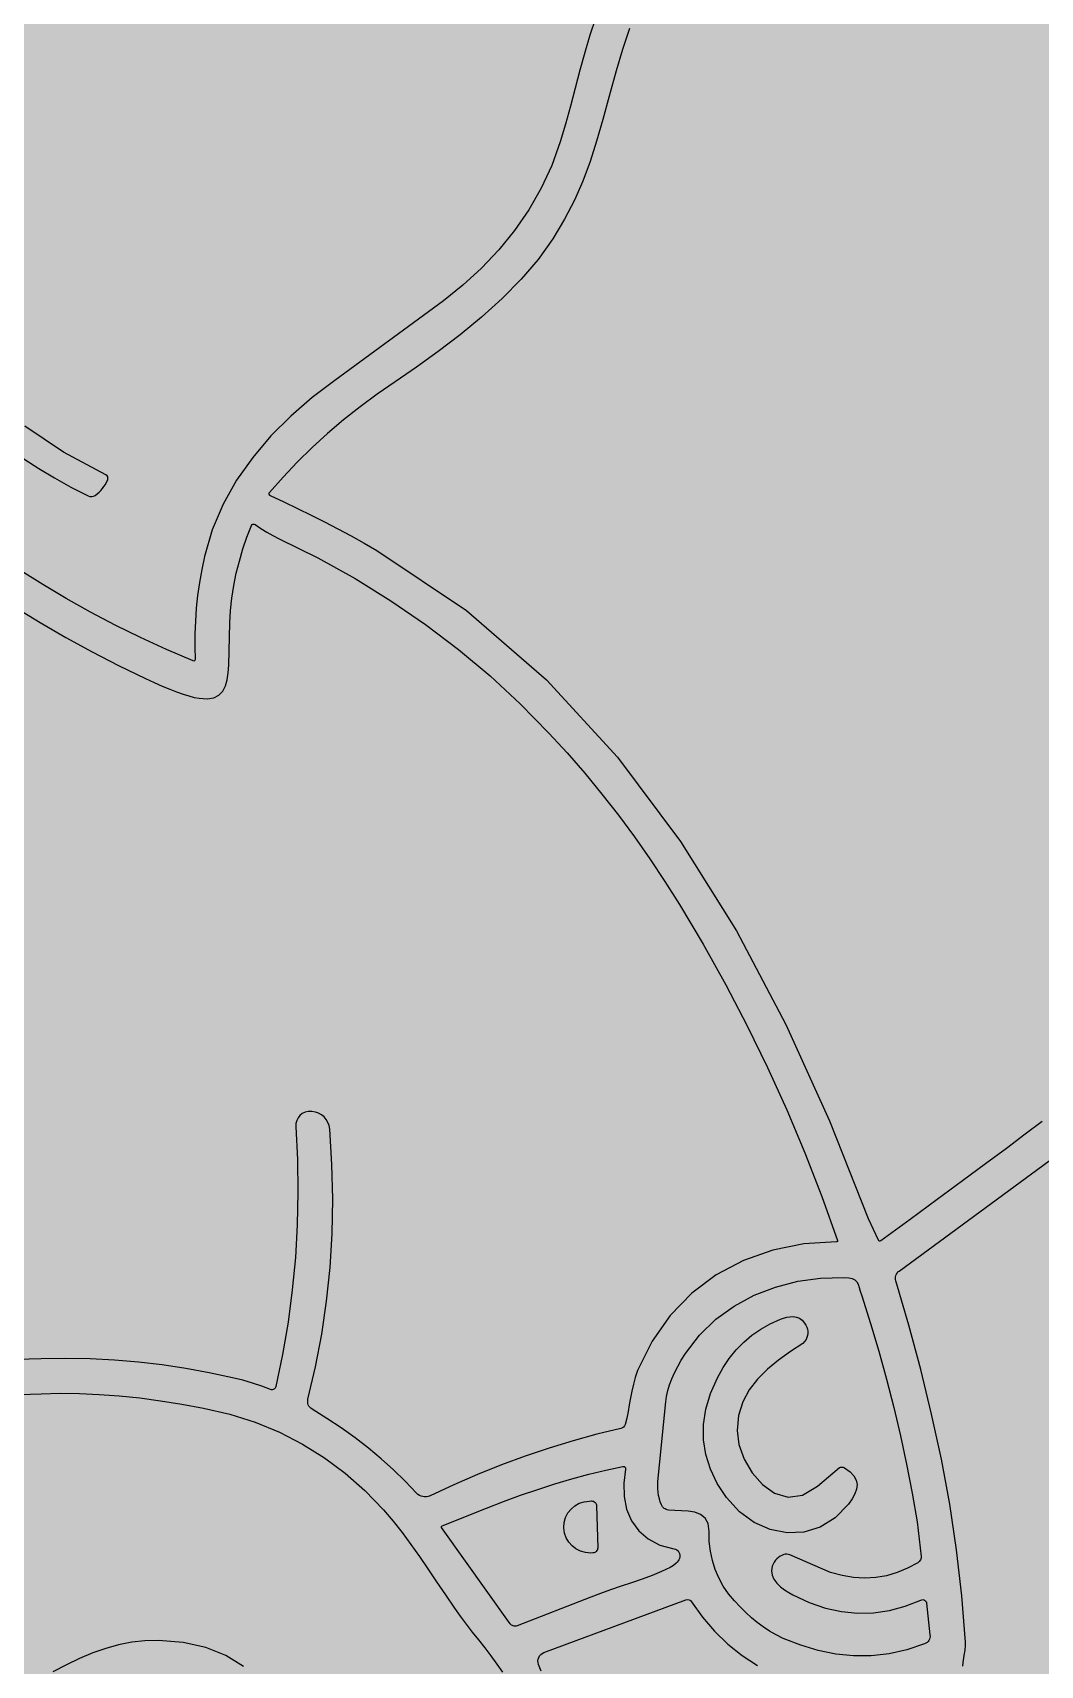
# Model space of a CAD drawing. Extents: x -301 to 301, y -300 to 300.
# Drawn here: x 56.4 to 123.6, y 13.3 to 122.2 of the extents above; entities that cross this region are included whole.
import ezdxf

# ---------------------------------------------------------------- set-up
doc = ezdxf.new("R2010")
doc.units = 0
doc.layers.add('LAYER_1', color=7, linetype='CONTINUOUS')

# ---------------------------------------------------------------- blocks, each defined once
blk = doc.blocks.new('*U1')
at = {"layer": 'LAYER_1', "color": 7, "linetype": 'CONTINUOUS'}
for points in [[(-301.0791, -300.0587), (-301.0791, 299.9413), (300.9617, -300.0587)], [(300.9617, -300.0587), (-301.0791, 299.9413), (300.9617, 299.9413)]]:
    blk.add_solid(points, dxfattribs=at)

msp = doc.modelspace()

# ---------------------------------------------------------------- linework, layer by layer
at = {"layer": 'LAYER_1'}
for points in [[(93.9546, 123.1948), (93.5837, 122.0713), (93.2396, 120.9145), (92.913, 119.7336), (92.5945, 118.5379), (92.2748, 117.3367), (91.9448, 116.1393), (91.595, 114.955), (91.0294, 113.3818), (90.3262, 111.8688), (89.4959, 110.4212), (88.5489, 109.0443), (87.4957, 107.7431), (86.3466, 106.5228), (85.1122, 105.3886), (83.8029, 104.3457), (76.5569, 99.03), (75.0573, 97.8953), (73.6305, 96.6604), (72.2991, 95.3277), (71.0854, 93.8997), (70.012, 92.3789), (69.1013, 90.7677), (68.3759, 89.0685), (67.8583, 87.284), (67.6801, 86.4171), (67.5306, 85.5521), (67.4098, 84.6892), (67.3179, 83.8282), (67.255, 82.9692), (67.2211, 82.1122), (67.2163, 81.2572), (67.2407, 80.4041), (67.2306, 80.3579), (67.2005, 80.3235), (67.1578, 80.3067), (67.1101, 80.3132), (67.1101, 80.3132), (67.1101, 80.3132), (65.3318, 81.0748), (63.5958, 81.8715), (61.9019, 82.7034), (60.2503, 83.5704), (58.6408, 84.4722), (57.0736, 85.409), (55.5487, 86.3805)], [(96.2292, 122.5329), (95.7569, 121.1315), (95.335, 119.7022), (94.8737, 118.0063), (94.4467, 116.4503), (94.0274, 115.0064), (93.589, 113.6464), (93.1051, 112.3426), (92.5491, 111.0671), (91.8943, 109.7919), (91.1141, 108.489), (90.131, 107.1169), (88.9878, 105.7832), (87.7168, 104.4943), (86.3504, 103.2564), (84.9208, 102.0761), (83.4604, 100.9596), (82.0015, 99.9133), (80.5765, 98.9436), (79.3888, 98.1243), (78.2412, 97.2758), (77.1337, 96.3978), (76.0662, 95.4904), (75.0387, 94.5534), (74.0513, 93.5866), (73.1039, 92.5901), (72.1965, 91.5637), (72.1663, 91.507), (72.1654, 91.4449), (72.1916, 91.3886), (72.2427, 91.3495), (73.166, 90.9251), (74.08, 90.4913), (74.9845, 90.048), (75.8799, 89.595), (76.7661, 89.1324), (77.6433, 88.6601), (78.5116, 88.1778), (79.371, 87.6857), (85.3398, 83.6824), (90.6724, 79.0532), (95.4195, 73.8867), (99.6321, 68.2715), (103.3608, 62.2959), (106.6566, 56.0485), (109.5704, 49.6177), (112.1528, 43.0922), (112.8061, 41.683), (112.839, 41.6417), (112.8842, 41.6194), (112.9339, 41.6177), (112.9806, 41.6383), (114.9351, 43.0659), (116.7511, 44.3965), (118.4286, 45.63), (119.9675, 46.7666), (121.3676, 47.8062), (122.6291, 48.749), (123.7519, 49.595)], [(55.8179, 93.8088), (56.8158, 93.1566), (57.8619, 92.5263), (58.9563, 91.918), (60.0991, 91.3316), (60.2168, 91.293), (60.3382, 91.2863), (60.4577, 91.3107), (60.5694, 91.3657), (60.7046, 91.4646), (60.8311, 91.5727), (60.949, 91.6899), (61.0582, 91.8162), (61.1588, 91.9514), (61.2507, 92.0956), (61.3339, 92.2487), (61.4085, 92.4106), (61.4276, 92.5033), (61.4114, 92.5939), (61.3636, 92.6725), (61.288, 92.7291), (58.4644, 94.253), (55.8788, 95.9918)], [(55.1988, 83.923), (56.896, 82.8789), (58.6183, 81.8777), (60.366, 80.9194), (62.1389, 80.0041), (63.9373, 79.1316), (64.5082, 78.8689), (65.0433, 78.6344), (65.5428, 78.428), (66.0067, 78.2499), (66.4348, 78.0999), (66.8274, 77.9781), (67.1843, 77.8844), (67.5057, 77.8189), (68.0482, 77.7804), (68.4842, 77.8563), (68.8249, 78.0344), (69.0812, 78.3026), (69.2641, 78.6487), (69.3848, 79.0604), (69.4542, 79.5256), (69.4834, 80.032), (69.5536, 82.8521), (69.5966, 83.6793), (69.6856, 84.5098), (69.8171, 85.3397), (69.9876, 86.1652), (70.1938, 86.9826), (70.4321, 87.7881), (70.6991, 88.5777), (70.9913, 89.3478), (71.0355, 89.4112), (71.1004, 89.447), (71.1745, 89.4519), (71.2458, 89.4224), (71.6242, 89.1572), (72.0187, 88.9103), (72.4287, 88.6809), (72.8542, 88.4685), (75.4324, 87.1852), (77.9168, 85.8052), (80.3071, 84.3288), (82.6036, 82.7559), (84.806, 81.0867), (86.9145, 79.3212), (88.929, 77.4596), (90.8495, 75.5019), (92.0588, 74.1742), (93.2333, 72.8175), (94.3731, 71.4316), (95.4783, 70.0166), (96.5487, 68.5723), (97.5845, 67.0988), (98.5857, 65.5958), (99.5522, 64.0635), (101.135, 61.4039), (102.6421, 58.703), (104.0736, 55.9609), (105.4294, 53.1774), (106.7096, 50.3525), (107.914, 47.4863), (109.0426, 44.5786), (110.0955, 41.6294), (110.0955, 41.6294), (110.0955, 41.6294), (110.099, 41.5945), (110.0874, 41.5639), (110.0636, 41.5422), (110.0306, 41.534), (107.8607, 41.41), (105.7833, 40.9961), (103.8251, 40.3017), (102.0132, 39.3361), (100.3744, 38.1088), (98.9354, 36.6292), (97.7233, 34.9065), (96.7649, 32.9503), (96.6055, 32.4972), (96.4787, 32.041), (96.376, 31.5836), (96.2889, 31.127), (96.2088, 30.6732), (96.1272, 30.224), (96.0356, 29.7814), (95.9254, 29.3474), (95.8858, 29.256), (95.8238, 29.1805), (95.7441, 29.1237), (95.6515, 29.0885), (94.052, 28.7025), (92.4545, 28.2666), (90.859, 27.7808), (89.2655, 27.245), (87.6742, 26.6591), (86.0849, 26.023), (84.4979, 25.3368), (82.913, 24.6002), (82.7959, 24.5551), (82.6752, 24.5299), (82.5531, 24.5242), (82.4323, 24.5377), (82.3151, 24.5698), (82.2039, 24.6202), (82.1012, 24.6885), (82.0094, 24.7743), (81.2603, 25.5616), (80.4764, 26.3242), (79.6576, 27.062), (78.8039, 27.7751), (77.9154, 28.4634), (76.9919, 29.1268), (76.0335, 29.7653), (75.0401, 30.3788), (74.96, 30.435), (74.8917, 30.5022), (74.8359, 30.5785), (74.7932, 30.6623), (74.7644, 30.752), (74.7502, 30.8459), (74.7511, 30.9423), (74.7679, 31.0395), (75.2765, 33.1929), (75.6917, 35.3749), (76.0135, 37.5856), (76.2418, 39.8249), (76.3768, 42.0928), (76.4186, 44.3895), (76.367, 46.7148), (76.2222, 49.0689), (76.1825, 49.2988), (76.1042, 49.5126), (75.9909, 49.7065), (75.8467, 49.877), (75.6752, 50.02), (75.4804, 50.132), (75.2661, 50.2091), (75.0361, 50.2476), (74.9853, 50.2505), (74.7719, 50.2433), (74.5726, 50.1916), (74.3924, 50.1003), (74.2365, 49.9746), (74.1098, 49.8193), (74.0174, 49.6396), (73.9643, 49.4404), (73.9555, 49.2267), (74.068, 47.0356), (74.1009, 44.8511), (74.0542, 42.6731), (73.9281, 40.5018), (73.7225, 38.3369), (73.4374, 36.1787), (73.0731, 34.027), (72.6294, 31.8818), (72.6096, 31.8251), (72.5789, 31.7762), (72.5393, 31.7359), (72.4925, 31.705), (72.4404, 31.6846), (72.3846, 31.6754), (72.327, 31.6784), (72.2695, 31.6944), (71.6867, 31.9133), (71.0703, 32.117), (70.4198, 32.305), (69.735, 32.4771), (68.184, 32.8127), (66.6206, 33.0974), (65.0447, 33.3312), (63.4563, 33.514), (61.8553, 33.6459), (60.2417, 33.7269), (58.6155, 33.757), (56.9766, 33.7362), (46.6354, 33.4502)], [(118.4504, 13.2186), (118.4747, 13.473), (118.5532, 13.9263), (118.6061, 14.3034), (118.634, 14.6035), (118.6371, 14.8259), (118.4008, 17.9181), (118.048, 20.9854), (117.5876, 24.029), (117.0287, 27.0503), (116.3801, 30.0506), (115.651, 33.0312), (114.8503, 35.9935), (113.9869, 38.9387), (113.9657, 39.0305), (113.9594, 39.1227), (113.9675, 39.2137), (113.9894, 39.3019), (114.0244, 39.3856), (114.0719, 39.4633), (114.1312, 39.5331), (114.2019, 39.5936), (124.9671, 47.5046)], [(45.9882, 31.0691), (56.9766, 31.4116), (58.2376, 31.4377), (59.5247, 31.4221), (60.8381, 31.365), (62.1777, 31.2662), (63.5437, 31.1258), (64.9361, 30.9438), (66.3549, 30.7201), (67.8003, 30.4547), (69.5667, 30.0412), (71.2572, 29.5027), (72.872, 28.8394), (74.4109, 28.0514), (75.8739, 27.1387), (77.261, 26.1014), (78.5721, 24.9397), (79.8072, 23.6535), (80.4422, 22.9082), (81.0481, 22.1412), (81.6333, 21.3527), (82.2063, 20.5431), (82.7754, 19.7124), (83.349, 18.8609), (83.9357, 17.9889), (84.5438, 17.0966), (84.9234, 16.564), (85.3206, 16.0334), (85.7298, 15.5035), (86.1453, 14.9731), (86.5614, 14.441), (86.9726, 13.9061), (87.373, 13.367), (87.7571, 12.8226)], [(90.3164, 12.885), (90.1484, 13.3391), (90.1171, 13.4596), (90.1105, 13.5802), (90.1272, 13.6977), (90.1657, 13.8089), (90.2247, 13.9106), (90.3027, 13.9998), (90.3982, 14.0733), (90.5099, 14.1279), (99.9852, 17.6456), (100.0934, 17.6665), (100.1995, 17.6491), (100.2941, 17.5976), (100.3678, 17.5162), (101.0875, 16.494), (101.8932, 15.552), (102.7788, 14.6966), (103.7382, 13.934), (104.7654, 13.2703)], [(70.4698, 13.2044), (69.2874, 13.9416), (67.9482, 14.4772), (66.452, 14.8111), (64.7988, 14.9432), (63.8937, 14.9213), (63.0088, 14.8225), (62.1373, 14.6508), (61.2724, 14.4102), (60.4075, 14.1046), (59.5357, 13.7382), (58.6504, 13.3149), (57.7448, 12.8388)]]:
    msp.add_lwpolyline(points, dxfattribs=at)
for points in [[(116.0442, 17.4257), (116.2673, 15.3096), (116.2699, 15.2138), (116.2572, 15.1207), (116.2299, 15.032), (116.1892, 14.9491), (116.136, 14.8737), (116.0711, 14.8074), (115.9955, 14.7517), (115.9103, 14.7082), (114.7227, 14.3043), (113.5347, 14.0399), (112.3479, 13.9097), (111.1637, 13.9082), (109.9837, 14.0301), (108.8095, 14.2698), (107.6424, 14.6221), (106.4841, 15.0815), (106.0052, 15.3125), (105.5583, 15.5649), (105.1375, 15.8396), (104.7373, 16.1374), (104.3519, 16.4591), (103.9757, 16.8055), (103.603, 17.1775), (103.2281, 17.5758), (102.8215, 18.0614), (102.4704, 18.5737), (102.1747, 19.1128), (101.9344, 19.6788), (101.7494, 20.2715), (101.6199, 20.8909), (101.5458, 21.5372), (101.5271, 22.2102), (101.4591, 22.7377), (101.2591, 23.1082), (100.9544, 23.3506), (100.5725, 23.4935), (100.1407, 23.5658), (99.6865, 23.5962), (99.2372, 23.6134), (98.8202, 23.6462), (98.7436, 23.6603), (98.6707, 23.684), (98.6021, 23.717), (98.5387, 23.7585), (98.4298, 23.865), (98.3499, 23.9989), (98.2749, 24.1974), (98.2131, 24.4022), (98.1647, 24.6134), (98.1296, 24.8311), (98.108, 25.0554), (98.1, 25.2863), (98.1057, 25.524), (98.1251, 25.7684), (98.6461, 30.8609), (98.6983, 31.232), (98.7823, 31.6123), (98.8982, 32.0019), (99.0457, 32.4008), (99.2248, 32.8092), (99.4355, 33.227), (99.6776, 33.6545), (99.9511, 34.0917), (100.8936, 35.3173), (101.9885, 36.3736), (103.2136, 37.2608), (104.5466, 37.9792), (105.9654, 38.5289), (107.4476, 38.9101), (108.971, 39.123), (110.5134, 39.1679), (110.8431, 39.1438), (111.0863, 39.0895), (111.2604, 39.0016), (111.3833, 38.8769), (111.4725, 38.7123), (111.5457, 38.5044), (111.6205, 38.2501), (111.7145, 37.9461), (112.3038, 36.1027), (112.8572, 34.2467), (113.3746, 32.3782), (113.856, 30.4971), (114.3013, 28.6034), (114.7103, 26.6971), (115.083, 24.7782), (115.4193, 22.8468), (115.679, 20.5538), (115.6704, 20.4279), (115.6287, 20.3112), (115.5574, 20.2101), (115.4599, 20.131), (114.7774, 19.7563), (114.0814, 19.4656), (113.3718, 19.259), (112.6489, 19.1364), (111.9126, 19.0979), (111.1631, 19.1434), (110.4005, 19.273), (109.6248, 19.4866), (106.9182, 20.6447), (106.8182, 20.6785), (106.7148, 20.6933), (106.6107, 20.6897), (106.5084, 20.6683), (106.3808, 20.6202), (106.2625, 20.5584), (106.1537, 20.4829), (106.054, 20.3936), (105.9635, 20.2906), (105.8821, 20.1738), (105.8096, 20.0432), (105.746, 19.8989), (105.6847, 19.5926), (105.7288, 19.2996), (105.8588, 19.0227), (106.0554, 18.7651), (106.299, 18.5296), (106.5701, 18.3191), (106.8493, 18.1367), (107.1171, 17.9853), (108.2079, 17.4789), (109.2923, 17.1048), (110.3702, 16.8631), (111.4417, 16.7538), (112.5066, 16.7769), (113.5651, 16.9322), (114.6171, 17.2199), (115.6627, 17.6399), (115.726, 17.6605), (115.7897, 17.6651), (115.8512, 17.6549), (115.9082, 17.6311), (115.9584, 17.595), (115.9994, 17.5479), (116.0288, 17.4911), (116.0442, 17.4257), (116.0442, 17.4257)], [(110.5662, 26.4664), (110.9389, 26.2036), (111.1957, 25.9307), (111.3462, 25.6469), (111.3996, 25.3515), (111.3653, 25.0437), (111.2527, 24.7228), (111.0711, 24.3882), (110.83, 24.039), (109.945, 23.1205), (108.9396, 22.5041), (107.8551, 22.1779), (106.7329, 22.1297), (105.614, 22.3474), (104.5399, 22.819), (103.5518, 23.5322), (102.6909, 24.4752), (102.0767, 25.4157), (101.6161, 26.373), (101.3091, 27.3472), (101.156, 28.3383), (101.1568, 29.3464), (101.3117, 30.3715), (101.6206, 31.4135), (102.0838, 32.4726), (102.4591, 33.1473), (102.8775, 33.7686), (103.3389, 34.3364), (103.8433, 34.851), (104.3905, 35.3122), (104.9806, 35.7203), (105.6136, 36.0754), (106.2893, 36.3774), (106.4928, 36.4503), (106.7071, 36.5095), (106.9265, 36.5468), (107.1455, 36.5543), (107.3583, 36.524), (107.5595, 36.4478), (107.7434, 36.3177), (107.9043, 36.1258), (107.9844, 35.9895), (108.0451, 35.8529), (108.0863, 35.716), (108.1082, 35.5788), (108.1107, 35.4411), (108.0938, 35.3029), (108.0574, 35.1642), (108.0017, 35.025), (107.7785, 34.7689), (106.9556, 34.2197), (106.1624, 33.6491), (105.4236, 33.0424), (104.7637, 32.3845), (104.2072, 31.6606), (103.7786, 30.8559), (103.5027, 29.9553), (103.4038, 28.9441), (103.5231, 28.0145), (103.865, 27.0472), (104.3969, 26.128), (105.0861, 25.3423), (105.9001, 24.7758), (106.8063, 24.5141), (107.7719, 24.6428), (108.7645, 25.2474), (110.2253, 26.4765), (110.3082, 26.5078), (110.3958, 26.5166), (110.4833, 26.5028), (110.5662, 26.4664), (110.5662, 26.4664)], [(83.6884, 22.4719), (83.6744, 22.5064), (83.6766, 22.5416), (83.6939, 22.5721), (83.7253, 22.5924), (86.6765, 23.7606), (87.8167, 24.2097), (88.956, 24.6304), (90.0944, 25.0229), (91.232, 25.387), (92.3689, 25.7227), (93.505, 26.0302), (94.6404, 26.3093), (95.7753, 26.5601), (95.8562, 26.5565), (95.9209, 26.5171), (95.9596, 26.4523), (95.9627, 26.3726), (95.8322, 25.4396), (95.8555, 24.5411), (96.0317, 23.6983), (96.3603, 22.9323), (96.8404, 22.2645), (97.4715, 21.7159), (98.2527, 21.3078), (99.1834, 21.0615), (99.2881, 21.0317), (99.3799, 20.9807), (99.4569, 20.9118), (99.517, 20.8284), (99.5583, 20.7337), (99.5788, 20.6314), (99.5765, 20.5246), (99.5494, 20.4167), (99.512, 20.3311), (99.4634, 20.2485), (99.4035, 20.1688), (99.3324, 20.0922), (99.1562, 19.9478), (98.9346, 19.8157), (98.3607, 19.5422), (97.73, 19.283), (97.0583, 19.0345), (96.3614, 18.7931), (95.6553, 18.5553), (94.9557, 18.3174), (94.2786, 18.076), (93.6397, 17.8274), (88.7241, 15.9183), (88.6603, 15.8998), (88.5956, 15.8923), (88.5314, 15.8954), (88.4689, 15.9087), (88.4094, 15.932), (88.3542, 15.9648), (88.3044, 16.0069), (88.2615, 16.0578), (83.6884, 22.4719), (83.6884, 22.4719)], [(94.0994, 21.1252), (94.0939, 21.0576), (94.0758, 20.9942), (94.0463, 20.9363), (94.0066, 20.8854), (93.958, 20.8428), (93.9016, 20.8099), (93.8388, 20.788), (93.7707, 20.7786), (93.6336, 20.7754), (93.2808, 20.8018), (92.9505, 20.8942), (92.6496, 21.0458), (92.3855, 21.2498), (92.1654, 21.4994), (91.9964, 21.7879), (91.8857, 22.1084), (91.8405, 22.4541), (91.8405, 22.4752), (91.8672, 22.8237), (91.9608, 23.1501), (92.1144, 23.4474), (92.3211, 23.7085), (92.5742, 23.9261), (92.8668, 24.0933), (93.192, 24.2028), (93.5431, 24.2476), (93.6798, 24.2504), (93.7484, 24.2448), (93.8125, 24.2267), (93.8708, 24.1973), (93.9219, 24.1578), (93.9645, 24.1096), (93.9971, 24.0538), (94.0183, 23.9917), (94.0268, 23.9246), (94.0994, 21.1252), (94.0994, 21.1252)]]:
    msp.add_lwpolyline(points, close=True, dxfattribs=at)

# ---------------------------------------------------------------- block references
at = {"layer": 'LAYER_1', "color": 7}
msp.add_blockref('*U1', (0, 0), dxfattribs=at)

doc.saveas('drawing.dxf')
